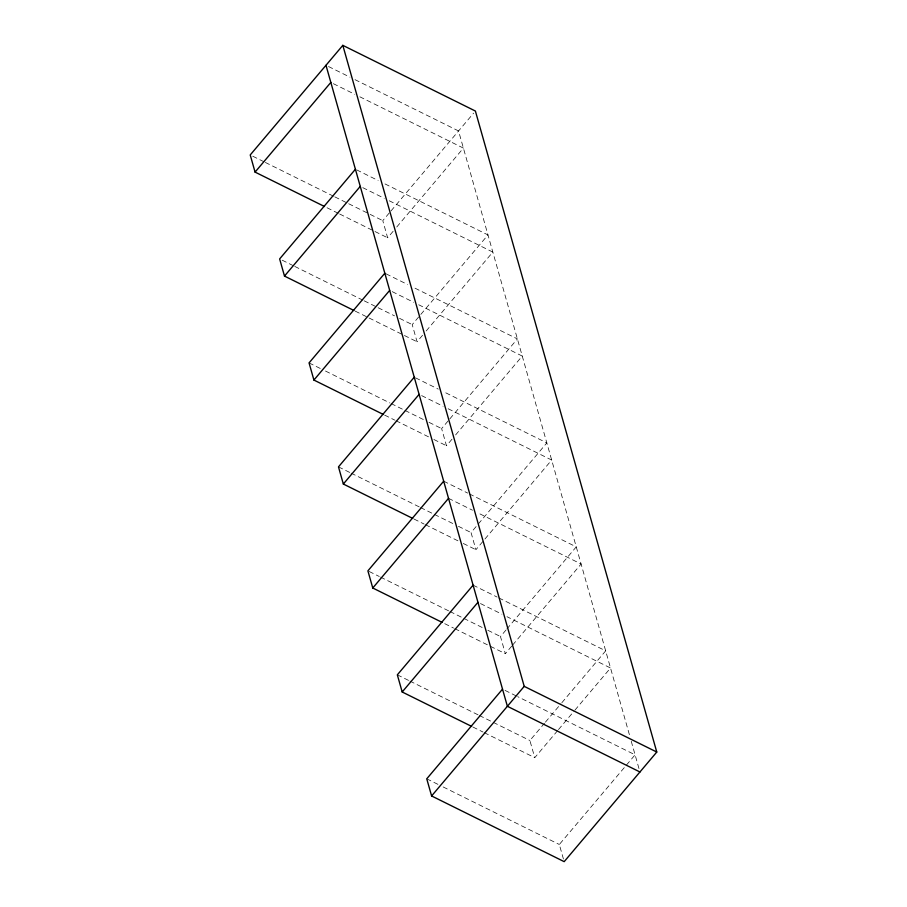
<?xml version="1.0" encoding="UTF-8"?>
<svg xmlns="http://www.w3.org/2000/svg" width="907" height="907" viewBox="0 0 907 907"><rect width="100%" height="100%" fill="white"/><g stroke="black" fill="none" stroke-linecap="round" stroke-linejoin="round"><path stroke-width="0.68" stroke-dasharray="4.54 3.4" d="M393.116 231.308L387.64 237.781L382.788 220.639L390.089 211.989M391.008 210.912L473.624 113.137M396.767 226.988L463.409 148.113L359.875 96.811M422.537 335.284L417.061 341.769L412.209 324.615L487.977 234.936L383.185 183.021M426.188 330.964L492.83 252.089L389.307 200.798M451.958 439.26L446.482 445.745L441.63 428.592L448.931 419.952M449.849 418.864L517.398 338.923L413.875 287.621M455.609 434.941L522.251 356.066L418.728 304.775M448.149 408.751L551.683 460.042L475.903 549.721L471.05 532.568L546.83 442.899L443.296 391.597M511.718 646.135L505.335 653.698L500.483 636.544L505.959 630.059M506.866 628.982L576.251 546.876L468.93 493.703M512.636 645.047L581.104 564.018L477.57 512.727M557.578 730.668L534.756 757.674L529.903 740.52L544.506 723.23M545.424 722.153L560.934 703.787M561.852 702.71L605.672 650.852L498.351 597.679M558.485 729.579L574.006 711.213M574.925 710.136L610.524 668.006L506.99 616.703M563.428 859.008L559.324 844.496L635.093 754.828L517.67 696.644M328.515 66.528L349.977 77.163M355.022 79.669L458.557 130.959L629.719 735.838M333.368 83.682L354.83 94.317M356.666 169.881L378.14 180.516M362.789 187.658L384.251 198.293M252.747 156.197L264.107 161.831M265.366 162.455L333.549 196.241M334.808 196.864L347.438 203.123M348.696 203.746L368.9 213.757M370.158 214.381L382.788 220.639M327.042 207.76L338.402 213.394M339.66 214.018L373.752 230.911M375.01 231.534L387.64 237.781M386.099 273.857L407.56 284.492M392.209 291.635L413.671 302.269M282.168 260.173L293.528 265.808M294.786 266.431L362.97 300.217M364.229 300.841L376.858 307.099M378.117 307.722L394.534 315.851M399.579 318.357L412.209 324.615M355.193 311.112L367.823 317.371M369.081 317.994L403.173 334.887M404.431 335.511L417.061 341.769M415.519 377.834L438.24 389.092M421.63 395.611L443.092 406.245M309.06 362.902L320.42 368.537M325.477 371.031L389.863 402.946M391.132 403.57L403.751 409.828M405.021 410.452L423.954 419.828M429.011 422.333L441.63 428.592M384.613 415.089L394.715 420.088M395.985 420.723L428.807 436.981M433.863 439.487L446.482 445.745M443.682 481.186L467.661 493.068M448.534 498.34L472.524 510.222M338.481 466.878L349.853 472.513M351.111 473.137L419.283 506.922M420.553 507.546L433.172 513.804M434.442 514.428L453.375 523.804M458.432 526.309L471.05 532.568M414.046 519.065L424.147 524.065M425.406 524.7L458.228 540.957M463.284 543.463L475.903 549.721M473.103 585.162L497.093 597.044M480.483 603.563L501.945 614.198M369.172 571.489L379.273 576.489M380.532 577.113L448.716 610.899M449.974 611.522L462.604 617.78M463.862 618.404L482.796 627.791M487.853 630.286L500.483 636.544M444.725 623.665L453.568 628.052M454.826 628.676L505.335 653.698M505.052 690.397L516.412 696.02M397.334 674.831L408.694 680.465M409.953 681.089L478.136 714.875M479.395 715.498L492.025 721.757M493.283 722.38L529.903 740.52M472.887 727.017L482.989 732.028M484.247 732.652L534.756 757.674M426.755 778.818L438.115 784.442M443.16 786.947L559.324 844.496M631.249 741.257L639.945 771.982"/><path stroke-width="1.36" d="M502.523 689.139L426.755 778.818L431.607 795.961L564.177 861.65L656.781 752.05L475.393 111.039L342.823 45.35L250.219 154.95L255.071 172.103L324.513 206.513M255.071 172.103L330.84 82.424M355.408 169.258L279.639 258.926L284.492 276.079L353.934 310.489M284.492 276.079L360.26 186.4M384.829 273.234L309.06 362.902L313.913 380.056L383.355 414.465M313.913 380.056L389.681 290.387M414.25 377.21L338.481 466.878L343.334 484.032L412.776 518.441M343.334 484.032L419.113 394.364M443.682 481.186L367.902 570.854L372.766 588.008L442.197 622.417M372.766 588.008L448.534 498.34M473.103 585.162L397.334 674.831L402.186 691.984L471.629 726.394M402.186 691.984L477.955 602.316M431.607 795.961L524.212 686.361L342.823 45.35M524.212 686.361L656.781 752.05M639.945 771.982L507.376 706.292L325.987 65.281"/></g></svg>
